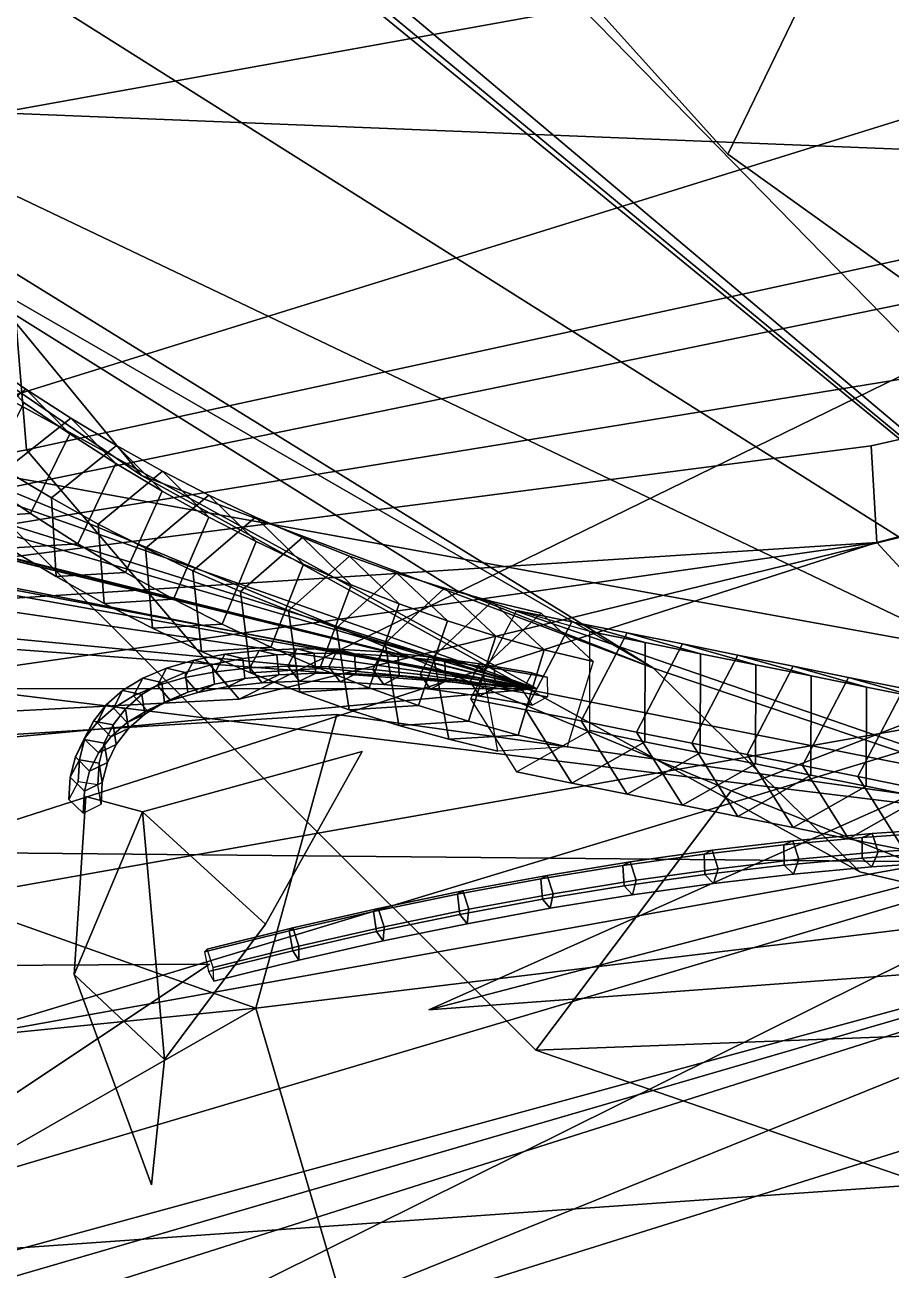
# Model space of a CAD drawing. Header units: metres. Extents: x -366 to 149, y -229 to 234.
# Drawn here: x -116.35 to -103.56, y -29.09 to -10.7 of the extents above; entities that cross this region are included whole.
import ezdxf

# ---------------------------------------------------------------- set-up
doc = ezdxf.new("R2010")
doc.units = ezdxf.units.M

msp = doc.modelspace()

# ---------------------------------------------------------------- linework, layer by layer
at = {"layer": 'coral-li_Intrnd', "color": 3}
for points in [[(-116.3372, -16.0797, 528.4693), (-116.9993, -15.6263, 529.2244), (-117.996, -16.3794, 528.8022), (-117.3225, -16.8404, 528.0341)], [(-115.6877, -16.7406, 529.4077), (-116.3613, -16.2796, 530.1758), (-116.9993, -15.6263, 529.2244), (-116.3372, -16.0797, 528.4693)], [(-115.669, -16.5083, 527.7052), (-116.3372, -16.0797, 528.4693), (-117.3225, -16.8404, 528.0341), (-116.6427, -17.2762, 527.2567)], [(-115.008, -17.1764, 528.6303), (-115.6877, -16.7406, 529.4077), (-116.3372, -16.0797, 528.4693), (-115.669, -16.5083, 527.7052)], [(-116.2656, -17.916, 529.561), (-116.9578, -17.4426, 530.3505), (-116.3613, -16.2796, 530.1758), (-115.6877, -16.7406, 529.4077)], [(-114.9951, -16.9119, 526.9325), (-115.669, -16.5083, 527.7052), (-116.6427, -17.2762, 527.2567), (-115.9572, -17.6865, 526.4706)], [(-114.3225, -17.5867, 527.8442), (-115.008, -17.1764, 528.6303), (-115.669, -16.5083, 527.7052), (-114.9951, -16.9119, 526.9325)], [(-115.5671, -18.3634, 528.7622), (-116.2656, -17.916, 529.561), (-115.6877, -16.7406, 529.4077), (-115.008, -17.1764, 528.6303)], [(-114.3159, -17.2903, 526.1517), (-114.9951, -16.9119, 526.9325), (-115.9572, -17.6865, 526.4706), (-115.2663, -18.07124, 525.6764)], [(-113.6316, -17.9714, 527.0499), (-114.3225, -17.5867, 527.8442), (-114.9951, -16.9119, 526.9325), (-114.3159, -17.2903, 526.1517)], [(-115.9572, -17.6865, 526.4706), (-116.6427, -17.2762, 527.2567), (-116.5927, -18.426, 527.9005), (-115.8882, -18.8473, 527.0927)], [(-114.8626, -18.7847, 527.9543), (-115.5671, -18.3634, 528.7622), (-115.008, -17.1764, 528.6303), (-114.3225, -17.5867, 527.8442)], [(-117.2912, -17.9786, 528.6993), (-117.9834, -17.5052, 529.4887), (-116.9578, -17.4426, 530.3505), (-116.2656, -17.916, 529.561)], [(-113.6319, -17.6432, 525.3633), (-114.3159, -17.2903, 526.1517), (-115.2663, -18.07124, 525.6764), (-114.5705, -18.4299, 524.8743)], [(-112.9358, -18.3302, 526.2479), (-113.6316, -17.9714, 527.0499), (-114.3159, -17.2903, 526.1517), (-113.6319, -17.6432, 525.3633)], [(-114.1527, -19.1796, 527.1381), (-114.8626, -18.7847, 527.9543), (-114.3225, -17.5867, 527.8442), (-113.6316, -17.9714, 527.0499)], [(-112.9434, -17.9704, 524.5676), (-113.6319, -17.6432, 525.3633), (-114.5705, -18.4299, 524.8743), (-113.8701, -18.7626, 524.0649)], [(-112.2354, -18.6628, 525.4385), (-112.9358, -18.3302, 526.2479), (-113.6319, -17.6432, 525.3633), (-112.9434, -17.9704, 524.5676)], [(-115.2663, -18.07124, 525.6764), (-115.9572, -17.6865, 526.4706), (-115.8882, -18.8473, 527.0927), (-115.1782, -19.2422, 526.2764)], [(-116.5927, -18.426, 527.9005), (-117.2912, -17.9786, 528.6993), (-116.2656, -17.916, 529.561), (-115.5671, -18.3634, 528.7622)], [(-113.4376, -19.5479, 526.3138), (-114.1527, -19.1796, 527.1381), (-113.6316, -17.9714, 527.0499), (-112.9358, -18.3302, 526.2479)], [(-112.2509, -18.2717, 523.7653), (-112.9434, -17.9704, 524.5676), (-113.8701, -18.7626, 524.0649), (-113.1657, -19.06888, 523.2487)], [(-111.5309, -18.9691, 524.6223), (-112.2354, -18.6628, 525.4385), (-112.9434, -17.9704, 524.5676), (-112.2509, -18.2717, 523.7653)], [(-114.5705, -18.4299, 524.8743), (-115.2663, -18.07124, 525.6764), (-115.1782, -19.2422, 526.2764), (-114.4632, -19.6105, 525.4521)], [(-115.8882, -18.8473, 527.0927), (-116.5927, -18.426, 527.9005), (-115.5671, -18.3634, 528.7622), (-114.8626, -18.7847, 527.9543)], [(-112.7179, -19.8893, 525.4821), (-113.4376, -19.5479, 526.3138), (-112.9358, -18.3302, 526.2479), (-112.2354, -18.6628, 525.4385)], [(-111.5548, -18.547, 522.9568), (-112.2509, -18.2717, 523.7653), (-113.1657, -19.06888, 523.2487), (-112.4575, -19.3486, 522.4263)], [(-110.8228, -19.2488, 523.7998), (-111.5309, -18.9691, 524.6223), (-112.2509, -18.2717, 523.7653), (-111.5548, -18.547, 522.9568)], [(-113.8701, -18.7626, 524.0649), (-114.5705, -18.4299, 524.8743), (-114.4632, -19.6105, 525.4521), (-113.7435, -19.9519, 524.6204)], [(-110.8554, -18.796, 522.1426), (-111.5548, -18.547, 522.9568), (-112.4575, -19.3486, 522.4263), (-111.7461, -19.6017, 521.598)], [(-110.1114, -19.5019, 522.9716), (-110.8228, -19.2488, 523.7998), (-111.5548, -18.547, 522.9568), (-110.8554, -18.796, 522.1426)], [(-111.994, -20.2036, 524.6434), (-112.7179, -19.8893, 525.4821), (-112.2354, -18.6628, 525.4385), (-111.5309, -18.9691, 524.6223)], [(-115.1782, -19.2422, 526.2764), (-115.8882, -18.8473, 527.0927), (-114.8626, -18.7847, 527.9543), (-114.1527, -19.1796, 527.1381)], [(-113.1657, -19.06888, 523.2487), (-113.8701, -18.7626, 524.0649), (-113.7435, -19.9519, 524.6204), (-113.0196, -20.2662, 523.7816)], [(-110.1533, -19.01869, 521.3231), (-110.8554, -18.796, 522.1426), (-111.7461, -19.6017, 521.598), (-111.0319, -19.8279, 520.7643)], [(-109.3971, -19.7281, 522.1379), (-110.1114, -19.5019, 522.9716), (-110.8554, -18.796, 522.1426), (-110.1533, -19.01869, 521.3231)], [(-112.4575, -19.3486, 522.4263), (-113.1657, -19.06888, 523.2487), (-113.0196, -20.2662, 523.7816), (-112.2919, -20.5533, 522.9364)], [(-111.2663, -20.4907, 523.7982), (-111.994, -20.2036, 524.6434), (-111.5309, -18.9691, 524.6223), (-110.8228, -19.2488, 523.7998)], [(-109.4488, -19.2148, 520.4989), (-110.1533, -19.01869, 521.3231), (-111.0319, -19.8279, 520.7643), (-110.3152, -20.02719, 519.926)], [(-108.6805, -19.9274, 521.2995), (-109.3971, -19.7281, 522.1379), (-110.1533, -19.01869, 521.3231), (-109.4488, -19.2148, 520.4989)], [(-114.4632, -19.6105, 525.4521), (-115.1782, -19.2422, 526.2764), (-114.1527, -19.1796, 527.1381), (-113.4376, -19.5479, 526.3138)], [(-110.5353, -20.7504, 522.947), (-111.2663, -20.4907, 523.7982), (-110.8228, -19.2488, 523.7998), (-110.1114, -19.5019, 522.9716)], [(-108.7246, -19.3881, 519.6497), (-109.4488, -19.2148, 520.4989), (-110.3152, -20.02719, 519.926), (-109.5911, -20.2005, 519.0767)], [(-107.9563, -20.1007, 520.4503), (-108.6805, -19.9274, 521.2995), (-109.4488, -19.2148, 520.4989), (-108.7246, -19.3881, 519.6497)], [(-111.7461, -19.6017, 521.598), (-112.4575, -19.3486, 522.4263), (-112.2919, -20.5533, 522.9364), (-111.5609, -20.813, 522.0853)], [(-108.2714, -19.5136, 518.4096), (-109.0884, -19.3493, 519.3701), (-109.7671, -20.6505, 519.0154), (-108.9501, -20.8148, 518.0549)], [(-107.1915, -19.8214, 519.3809), (-108.0085, -19.6571, 520.3414), (-109.0884, -19.3493, 519.3701), (-108.2714, -19.5136, 518.4096)], [(-113.7435, -19.9519, 524.6204), (-114.4632, -19.6105, 525.4521), (-113.4376, -19.5479, 526.3138), (-112.7179, -19.8893, 525.4821)], [(-111.0319, -19.8279, 520.7643), (-111.7461, -19.6017, 521.598), (-111.5609, -20.813, 522.0853), (-110.8269, -21.04508, 521.2286)], [(-109.8013, -20.9824, 522.0903), (-110.5353, -20.7504, 522.947), (-110.1114, -19.5019, 522.9716), (-109.3971, -19.7281, 522.1379)], [(-107.4543, -19.678, 517.4491), (-108.2714, -19.5136, 518.4096), (-108.9501, -20.8148, 518.0549), (-108.133, -20.9791, 517.0944)], [(-106.3744, -19.9858, 518.4204), (-107.1915, -19.8214, 519.3809), (-108.2714, -19.5136, 518.4096), (-107.4543, -19.678, 517.4491)], [(-107.1927, -21.285, 519.6303), (-108.0097, -21.1207, 520.5908), (-108.0085, -19.6571, 520.3414), (-107.1915, -19.8214, 519.3809)], [(-110.3152, -20.02719, 519.926), (-111.0319, -19.8279, 520.7643), (-110.8269, -21.04508, 521.2286), (-110.0905, -21.2494, 520.3671)], [(-109.065, -21.1868, 521.2288), (-109.8013, -20.9824, 522.0903), (-109.3971, -19.7281, 522.1379), (-108.6805, -19.9274, 521.2995)], [(-106.6373, -19.8423, 516.4886), (-107.4543, -19.678, 517.4491), (-108.133, -20.9791, 517.0944), (-107.316, -21.1435, 516.1339)], [(-105.5574, -20.1501, 517.4599), (-106.3744, -19.9858, 518.4204), (-107.4543, -19.678, 517.4491), (-106.6373, -19.8423, 516.4886)], [(-105.8202, -20.00669, 515.5281), (-106.6373, -19.8423, 516.4886), (-107.316, -21.1435, 516.1339), (-106.4989, -21.3078, 515.1733)], [(-106.3756, -21.4494, 518.6698), (-107.1927, -21.285, 519.6303), (-107.1915, -19.8214, 519.3809), (-106.3744, -19.9858, 518.4204)], [(-104.7403, -20.3144, 516.4994), (-105.5574, -20.1501, 517.4599), (-106.6373, -19.8423, 516.4886), (-105.8202, -20.00669, 515.5281)], [(-113.0196, -20.2662, 523.7816), (-113.7435, -19.9519, 524.6204), (-112.7179, -19.8893, 525.4821), (-111.994, -20.2036, 524.6434)], [(-109.5911, -20.2005, 519.0767), (-110.3152, -20.02719, 519.926), (-110.0905, -21.2494, 520.3671), (-109.3664, -21.4228, 519.5178)], [(-108.3408, -21.3602, 520.3795), (-109.065, -21.1868, 521.2288), (-108.6805, -19.9274, 521.2995), (-107.9563, -20.1007, 520.4503)], [(-105.0032, -20.171, 514.5676), (-105.8202, -20.00669, 515.5281), (-106.4989, -21.3078, 515.1733), (-105.6819, -21.4722, 514.2128)], [(-105.5586, -21.6137, 517.7093), (-106.3756, -21.4494, 518.6698), (-106.3744, -19.9858, 518.4204), (-105.5574, -20.1501, 517.4599)], [(-103.9233, -20.4788, 515.5389), (-104.7403, -20.3144, 516.4994), (-105.8202, -20.00669, 515.5281), (-105.0032, -20.171, 514.5676)], [(-112.2919, -20.5533, 522.9364), (-113.0196, -20.2662, 523.7816), (-111.994, -20.2036, 524.6434), (-111.2663, -20.4907, 523.7982)], [(-104.1861, -20.3353, 513.6071), (-105.0032, -20.171, 514.5676), (-105.6819, -21.4722, 514.2128), (-104.8648, -21.6365, 513.2523)], [(-104.7415, -21.7781, 516.7488), (-105.5586, -21.6137, 517.7093), (-105.5574, -20.1501, 517.4599), (-104.7403, -20.3144, 516.4994)], [(-103.1062, -20.6431, 514.5784), (-103.9233, -20.4788, 515.5389), (-105.0032, -20.171, 514.5676), (-104.1861, -20.3353, 513.6071)], [(-103.3691, -20.4997, 512.6465), (-104.1861, -20.3353, 513.6071), (-104.8648, -21.6365, 513.2523), (-104.0478, -21.8008, 512.2918)], [(-103.9245, -21.9424, 515.7883), (-104.7415, -21.7781, 516.7488), (-104.7403, -20.3144, 516.4994), (-103.9233, -20.4788, 515.5389)], [(-102.2892, -20.8075, 513.6179), (-103.1062, -20.6431, 514.5784), (-104.1861, -20.3353, 513.6071), (-103.3691, -20.4997, 512.6465)], [(-111.5609, -20.813, 522.0853), (-112.2919, -20.5533, 522.9364), (-111.2663, -20.4907, 523.7982), (-110.5353, -20.7504, 522.947)], [(-102.552, -20.664, 511.686), (-103.3691, -20.4997, 512.6465), (-104.0478, -21.8008, 512.2918), (-103.2307, -21.9652, 511.3313)], [(-103.1074, -22.1067, 514.8278), (-103.9245, -21.9424, 515.7883), (-103.9233, -20.4788, 515.5389), (-103.1062, -20.6431, 514.5784)], [(-110.8269, -21.04508, 521.2286), (-111.5609, -20.813, 522.0853), (-110.5353, -20.7504, 522.947), (-109.8013, -20.9824, 522.0903)], [(-108.9501, -20.8148, 518.0549), (-109.7671, -20.6505, 519.0154), (-109.0904, -21.7311, 519.776), (-108.2733, -21.8955, 518.8155)], [(-108.133, -20.9791, 517.0944), (-108.9501, -20.8148, 518.0549), (-108.2733, -21.8955, 518.8155), (-107.4563, -22.05984, 517.855)], [(-110.0905, -21.2494, 520.3671), (-110.8269, -21.04508, 521.2286), (-109.8013, -20.9824, 522.0903), (-109.065, -21.1868, 521.2288)], [(-108.2733, -21.8955, 518.8155), (-109.0904, -21.7311, 519.776), (-108.0097, -21.1207, 520.5908), (-107.1927, -21.285, 519.6303)], [(-107.316, -21.1435, 516.1339), (-108.133, -20.9791, 517.0944), (-107.4563, -22.05984, 517.855), (-106.6392, -22.2241, 516.8945)], [(-106.4989, -21.3078, 515.1733), (-107.316, -21.1435, 516.1339), (-106.6392, -22.2241, 516.8945), (-105.8222, -22.3885, 515.934)], [(-109.3664, -21.4228, 519.5178), (-110.0905, -21.2494, 520.3671), (-109.065, -21.1868, 521.2288), (-108.3408, -21.3602, 520.3795)], [(-107.4563, -22.05984, 517.855), (-108.2733, -21.8955, 518.8155), (-107.1927, -21.285, 519.6303), (-106.3756, -21.4494, 518.6698)], [(-105.6819, -21.4722, 514.2128), (-106.4989, -21.3078, 515.1733), (-105.8222, -22.3885, 515.934), (-105.0051, -22.5528, 514.9734)], [(-106.6392, -22.2241, 516.8945), (-107.4563, -22.05984, 517.855), (-106.3756, -21.4494, 518.6698), (-105.5586, -21.6137, 517.7093)], [(-104.8648, -21.6365, 513.2523), (-105.6819, -21.4722, 514.2128), (-105.0051, -22.5528, 514.9734), (-104.188, -22.7171, 514.0129)], [(-105.8222, -22.3885, 515.934), (-106.6392, -22.2241, 516.8945), (-105.5586, -21.6137, 517.7093), (-104.7415, -21.7781, 516.7488)], [(-104.0478, -21.8008, 512.2918), (-104.8648, -21.6365, 513.2523), (-104.188, -22.7171, 514.0129), (-103.371, -22.8815, 513.0524)], [(-105.0051, -22.5528, 514.9734), (-105.8222, -22.3885, 515.934), (-104.7415, -21.7781, 516.7488), (-103.9245, -21.9424, 515.7883)], [(-103.2307, -21.9652, 511.3313), (-104.0478, -21.8008, 512.2918), (-103.371, -22.8815, 513.0524), (-102.5539, -23.04587, 512.0919)], [(-104.188, -22.7171, 514.0129), (-105.0051, -22.5528, 514.9734), (-103.9245, -21.9424, 515.7883), (-103.1074, -22.1067, 514.8278)], [(-103.371, -22.8815, 513.0524), (-104.188, -22.7171, 514.0129), (-103.1074, -22.1067, 514.8278), (-102.2903, -22.2711, 513.8672)]]:
    msp.add_3dface(points, dxfattribs=at)
at = {"layer": 'coral-li_Leaf', "color": 3}
for points in [[(-112.7982, -23.9805, 544.3697), (-111.3693, -21.4282, 543.1264), (-114.6123, -22.3226, 542.3268)], [(-112.7982, -23.9805, 544.3697), (-114.6123, -22.3226, 542.3268), (-111.3693, -21.4282, 543.1264)], [(-115.6233, -24.7233, 541.3972), (-114.6123, -22.3226, 542.3268), (-115.4513, -22.09642, 538.4081)], [(-115.6233, -24.7233, 541.3972), (-115.4513, -22.09642, 538.4081), (-114.6123, -22.3226, 542.3268)], [(-115.6233, -24.7233, 541.3972), (-114.2885, -25.9795, 543.7202), (-114.6123, -22.3226, 542.3268)], [(-115.6233, -24.7233, 541.3972), (-114.6123, -22.3226, 542.3268), (-114.2885, -25.9795, 543.7202)], [(-114.6123, -22.3226, 542.3268), (-114.2885, -25.9795, 543.7202), (-112.7982, -23.9805, 544.3697)], [(-114.6123, -22.3226, 542.3268), (-112.7982, -23.9805, 544.3697), (-114.2885, -25.9795, 543.7202)], [(-117.7281, -24.594, 513.9986), (-116.8418, -26.7092, 515.6962), (-113.6243, -24.571, 514.2054)], [(-117.7281, -24.594, 513.9986), (-113.6243, -24.571, 514.2054), (-116.8418, -26.7092, 515.6962)], [(-114.4805, -27.8279, 540.4735), (-114.2885, -25.9795, 543.7202), (-115.6233, -24.7233, 541.3972)], [(-114.4805, -27.8279, 540.4735), (-115.6233, -24.7233, 541.3972), (-114.2885, -25.9795, 543.7202)]]:
    msp.add_3dface(points, dxfattribs=at)
at = {"layer": 'coral-li_Mrstm', "color": 3}
for points in [[(-95.7232, -23.1286, 504.4476), (-120.7194, -2.07704, 529.3694), (-123.9049, -5.3626, 529.871)], [(-95.7232, -23.1286, 504.4476), (-123.9049, -5.3626, 529.871), (-120.7194, -2.07704, 529.3694)], [(-104.0044, -8.5541, 518.2974), (-114.6502, -2.9703, 537.0141), (-105.9716, -12.6088, 518.2622)], [(-104.0044, -8.5541, 518.2974), (-105.9716, -12.6088, 518.2622), (-114.6502, -2.9703, 537.0141)], [(-117.7104, -13.6205, 540.1337), (-132.8307, -4.8873, 567.6346), (-114.6253, -17.3559, 541.7852)], [(-117.7104, -13.6205, 540.1337), (-114.6253, -17.3559, 541.7852), (-132.8307, -4.8873, 567.6346)], [(-84.8816, -27.7191, 486.3097), (-102.5004, -5.05072, 515.717), (-104.0044, -8.5541, 518.2974)], [(-84.8816, -27.7191, 486.3097), (-104.0044, -8.5541, 518.2974), (-102.5004, -5.05072, 515.717)], [(-123.9049, -5.3626, 529.871), (-126.3318, -8.5266, 527.7709), (-95.7232, -23.1286, 504.4476)], [(-123.9049, -5.3626, 529.871), (-95.7232, -23.1286, 504.4476), (-126.3318, -8.5266, 527.7709)], [(-112.4063, -9.342, 540.3334), (-114.9868, -7.3514, 537.2206), (-95.7232, -23.1286, 504.4476)], [(-112.4063, -9.342, 540.3334), (-95.7232, -23.1286, 504.4476), (-114.9868, -7.3514, 537.2206)], [(-134.7119, -11.3691, 551.4573), (-132.5155, -7.4836, 550.8327), (-108.7961, -20.4991, 519.8155)], [(-134.7119, -11.3691, 551.4573), (-108.7961, -20.4991, 519.8155), (-132.5155, -7.4836, 550.8327)], [(-63.8752, -7.8782, 257.6986), (-103.852, -16.9141, 260.7452), (-103.7693, -18.3459, 265.1198)], [(-63.8752, -7.8782, 257.6986), (-103.7693, -18.3459, 265.1198), (-103.852, -16.9141, 260.7452)], [(-103.7693, -18.3459, 265.1198), (-101.529, -20.7734, 268.1858), (-63.8752, -7.8782, 257.6986)], [(-103.7693, -18.3459, 265.1198), (-63.8752, -7.8782, 257.6986), (-101.529, -20.7734, 268.1858)], [(-97.081, -12.7917, 282.7869), (-116.7398, -11.9996, 293.1663), (-97.5309, -8.5329, 281.3827)], [(-97.081, -12.7917, 282.7869), (-97.5309, -8.5329, 281.3827), (-116.7398, -11.9996, 293.1663)], [(-104.0044, -8.5541, 518.2974), (-105.9716, -12.6088, 518.2622), (-84.8816, -27.7191, 486.3097)], [(-104.0044, -8.5541, 518.2974), (-84.8816, -27.7191, 486.3097), (-105.9716, -12.6088, 518.2622)], [(-95.7232, -23.1286, 504.4476), (-108.1068, -10.4675, 541.5342), (-112.4063, -9.342, 540.3334)], [(-95.7232, -23.1286, 504.4476), (-112.4063, -9.342, 540.3334), (-108.1068, -10.4675, 541.5342)], [(-97.6284, -13.636, 254.7305), (-129.3575, -20.1624, 258.1743), (-97.668, -10.3088, 250.8413)], [(-97.6284, -13.636, 254.7305), (-97.668, -10.3088, 250.8413), (-129.3575, -20.1624, 258.1743)], [(-137.9921, -13.2161, 548.9829), (-139.5575, -10.9256, 545.4312), (-108.7961, -20.4991, 519.8155)], [(-137.9921, -13.2161, 548.9829), (-108.7961, -20.4991, 519.8155), (-139.5575, -10.9256, 545.4312)], [(-108.7961, -20.4991, 519.8155), (-134.3122, -15.9485, 551.7105), (-134.7119, -11.3691, 551.4573)], [(-108.7961, -20.4991, 519.8155), (-134.7119, -11.3691, 551.4573), (-134.3122, -15.9485, 551.7105)], [(-116.328, -16.9745, 294.2975), (-143.8193, -22.2674, 310.953), (-116.7398, -11.9996, 293.1663)], [(-116.328, -16.9745, 294.2975), (-116.7398, -11.9996, 293.1663), (-143.8193, -22.2674, 310.953)], [(-97.081, -12.7917, 282.7869), (-116.328, -16.9745, 294.2975), (-116.7398, -11.9996, 293.1663)], [(-97.081, -12.7917, 282.7869), (-116.7398, -11.9996, 293.1663), (-116.328, -16.9745, 294.2975)], [(-109.9782, -19.05276, 517.6805), (-120.9743, -12.1874, 536.4604), (-107.0671, -20.1987, 521.0578)], [(-109.9782, -19.05276, 517.6805), (-107.0671, -20.1987, 521.0578), (-120.9743, -12.1874, 536.4604)], [(-120.9743, -12.1874, 536.4604), (-117.7104, -13.6205, 540.1337), (-107.0671, -20.1987, 521.0578)], [(-120.9743, -12.1874, 536.4604), (-107.0671, -20.1987, 521.0578), (-117.7104, -13.6205, 540.1337)], [(-113.1855, -20.6547, 295.9644), (-116.328, -16.9745, 294.2975), (-97.081, -12.7917, 282.7869)], [(-113.1855, -20.6547, 295.9644), (-97.081, -12.7917, 282.7869), (-116.328, -16.9745, 294.2975)], [(-94.1359, -15.9911, 284.2983), (-113.1855, -20.6547, 295.9644), (-97.081, -12.7917, 282.7869)], [(-94.1359, -15.9911, 284.2983), (-97.081, -12.7917, 282.7869), (-113.1855, -20.6547, 295.9644)], [(-108.7961, -20.4991, 519.8155), (-134.2616, -14.2697, 551.4663), (-137.9921, -13.2161, 548.9829)], [(-108.7961, -20.4991, 519.8155), (-137.9921, -13.2161, 548.9829), (-134.2616, -14.2697, 551.4663)], [(-95.6799, -14.6732, 259.3485), (-129.3575, -20.1624, 258.1743), (-97.6284, -13.636, 254.7305)], [(-95.6799, -14.6732, 259.3485), (-97.6284, -13.636, 254.7305), (-129.3575, -20.1624, 258.1743)], [(-107.0671, -20.1987, 521.0578), (-117.7104, -13.6205, 540.1337), (-114.6253, -17.3559, 541.7852)], [(-107.0671, -20.1987, 521.0578), (-114.6253, -17.3559, 541.7852), (-117.7104, -13.6205, 540.1337)], [(-108.7961, -20.4991, 519.8155), (-135.5059, -13.8692, 550.3394), (-137.9572, -17.7263, 549.7844)], [(-108.7961, -20.4991, 519.8155), (-137.9572, -17.7263, 549.7844), (-135.5059, -13.8692, 550.3394)], [(-108.7961, -20.4991, 519.8155), (-135.562, -16.5878, 550.7568), (-132.662, -14.6519, 553.7628)], [(-108.7961, -20.4991, 519.8155), (-132.662, -14.6519, 553.7628), (-135.562, -16.5878, 550.7568)], [(-132.662, -14.6519, 553.7628), (-128.5008, -14.7497, 555.491), (-108.7961, -20.4991, 519.8155)], [(-132.662, -14.6519, 553.7628), (-108.7961, -20.4991, 519.8155), (-128.5008, -14.7497, 555.491)], [(-87.4243, -15.00227, 279.0323), (-110.3848, -25.2443, 302.1322), (-85.6226, -18.7819, 281.9762)], [(-87.4243, -15.00227, 279.0323), (-85.6226, -18.7819, 281.9762), (-110.3848, -25.2443, 302.1322)], [(-108.7961, -20.4991, 519.8155), (-136.2955, -15.3101, 549.9142), (-134.6562, -18.5583, 552.7348)], [(-108.7961, -20.4991, 519.8155), (-134.6562, -18.5583, 552.7348), (-136.2955, -15.3101, 549.9142)], [(-95.7232, -23.1286, 504.4476), (-132.1859, -15.912, 521.9824), (-131.6497, -18.7438, 525.5723)], [(-95.7232, -23.1286, 504.4476), (-131.6497, -18.7438, 525.5723), (-132.1859, -15.912, 521.9824)], [(-103.852, -16.9141, 260.7452), (-125.9625, -19.7778, 265.6089), (-103.7693, -18.3459, 265.1198)], [(-103.852, -16.9141, 260.7452), (-103.7693, -18.3459, 265.1198), (-125.9625, -19.7778, 265.6089)], [(-113.1855, -20.6547, 295.9644), (-143.8193, -22.2674, 310.953), (-116.328, -16.9745, 294.2975)], [(-113.1855, -20.6547, 295.9644), (-116.328, -16.9745, 294.2975), (-143.8193, -22.2674, 310.953)], [(-108.8043, -25.8402, 545.3282), (-117.4428, -17.2172, 577.2141), (-105.922, -22.01, 547.1227)], [(-108.8043, -25.8402, 545.3282), (-105.922, -22.01, 547.1227), (-117.4428, -17.2172, 577.2141)], [(-105.922, -22.01, 547.1227), (-117.4428, -17.2172, 577.2141), (-101.1626, -20.1705, 547.527)], [(-105.922, -22.01, 547.1227), (-101.1626, -20.1705, 547.527), (-117.4428, -17.2172, 577.2141)], [(-107.0671, -20.1987, 521.0578), (-114.6253, -17.3559, 541.7852), (-104.0217, -23.207, 522.4673)], [(-107.0671, -20.1987, 521.0578), (-104.0217, -23.207, 522.4673), (-114.6253, -17.3559, 541.7852)], [(-137.9572, -17.7263, 549.7844), (-139.8766, -20.5032, 546.7984), (-108.7961, -20.4991, 519.8155)], [(-137.9572, -17.7263, 549.7844), (-108.7961, -20.4991, 519.8155), (-139.8766, -20.5032, 546.7984)], [(-125.9625, -19.7778, 265.6089), (-125.7332, -21.4797, 270.4307), (-103.7693, -18.3459, 265.1198)], [(-125.9625, -19.7778, 265.6089), (-103.7693, -18.3459, 265.1198), (-125.7332, -21.4797, 270.4307)], [(-103.7693, -18.3459, 265.1198), (-125.7332, -21.4797, 270.4307), (-123.3229, -24.6377, 273.6581)], [(-103.7693, -18.3459, 265.1198), (-123.3229, -24.6377, 273.6581), (-125.7332, -21.4797, 270.4307)], [(-103.7693, -18.3459, 265.1198), (-123.3229, -24.6377, 273.6581), (-101.529, -20.7734, 268.1858)], [(-103.7693, -18.3459, 265.1198), (-101.529, -20.7734, 268.1858), (-123.3229, -24.6377, 273.6581)], [(-134.6562, -18.5583, 552.7348), (-133.0242, -22.7501, 553.012), (-108.7961, -20.4991, 519.8155)], [(-134.6562, -18.5583, 552.7348), (-108.7961, -20.4991, 519.8155), (-133.0242, -22.7501, 553.012)], [(-131.6497, -18.7438, 525.5723), (-130.2073, -22.7967, 526.9157), (-95.7232, -23.1286, 504.4476)], [(-131.6497, -18.7438, 525.5723), (-95.7232, -23.1286, 504.4476), (-130.2073, -22.7967, 526.9157)], [(-85.6226, -18.7819, 281.9762), (-110.3848, -25.2443, 302.1322), (-83.06438, -23.215, 282.0183)], [(-85.6226, -18.7819, 281.9762), (-83.06438, -23.215, 282.0183), (-110.3848, -25.2443, 302.1322)], [(-84.8816, -27.7191, 486.3097), (-109.9782, -19.05276, 517.6805), (-107.0671, -20.1987, 521.0578)], [(-84.8816, -27.7191, 486.3097), (-107.0671, -20.1987, 521.0578), (-109.9782, -19.05276, 517.6805)], [(-98.9349, -22.3483, 275.5205), (-117.4861, -25.6937, 287.3311), (-97.2977, -19.5792, 278.6771)], [(-98.9349, -22.3483, 275.5205), (-97.2977, -19.5792, 278.6771), (-117.4861, -25.6937, 287.3311)], [(-107.0671, -20.1987, 521.0578), (-104.0217, -23.207, 522.4673), (-84.8816, -27.7191, 486.3097)], [(-107.0671, -20.1987, 521.0578), (-84.8816, -27.7191, 486.3097), (-104.0217, -23.207, 522.4673)], [(-97.3925, -25.407, 526.2386), (-105.922, -22.01, 547.1227), (-101.1626, -20.1705, 547.527)], [(-97.3925, -25.407, 526.2386), (-101.1626, -20.1705, 547.527), (-105.922, -22.01, 547.1227)], [(-112.9372, -25.2198, 542.5985), (-123.1531, -21.589, 562.0222), (-111.7449, -20.8843, 542.2939)], [(-112.9372, -25.2198, 542.5985), (-111.7449, -20.8843, 542.2939), (-123.1531, -21.589, 562.0222)], [(-112.9372, -25.2198, 542.5985), (-111.7449, -20.8843, 542.2939), (-95.7232, -23.1286, 504.4476)], [(-112.9372, -25.2198, 542.5985), (-95.7232, -23.1286, 504.4476), (-111.7449, -20.8843, 542.2939)], [(-112.9372, -25.2198, 542.5985), (-124.8449, -26.4197, 562.0203), (-123.1531, -21.589, 562.0222)], [(-112.9372, -25.2198, 542.5985), (-123.1531, -21.589, 562.0222), (-124.8449, -26.4197, 562.0203)], [(-108.8043, -25.8402, 545.3282), (-105.922, -22.01, 547.1227), (-97.3925, -25.407, 526.2386)], [(-108.8043, -25.8402, 545.3282), (-97.3925, -25.407, 526.2386), (-105.922, -22.01, 547.1227)], [(-118.4546, -32.04258, 279.9738), (-119.4321, -28.4368, 283.4727), (-98.9349, -22.3483, 275.5205)], [(-118.4546, -32.04258, 279.9738), (-98.9349, -22.3483, 275.5205), (-119.4321, -28.4368, 283.4727)], [(-98.9349, -22.3483, 275.5205), (-119.4321, -28.4368, 283.4727), (-117.4861, -25.6937, 287.3311)], [(-98.9349, -22.3483, 275.5205), (-117.4861, -25.6937, 287.3311), (-119.4321, -28.4368, 283.4727)], [(-97.9036, -25.6013, 272.4305), (-118.4546, -32.04258, 279.9738), (-98.9349, -22.3483, 275.5205)], [(-97.9036, -25.6013, 272.4305), (-98.9349, -22.3483, 275.5205), (-118.4546, -32.04258, 279.9738)], [(-90.7931, -22.5023, 268.744), (-118.7773, -39.894, 277.6938), (-91.2236, -26.898, 266.1574)], [(-90.7931, -22.5023, 268.744), (-91.2236, -26.898, 266.1574), (-118.7773, -39.894, 277.6938)], [(-95.7232, -23.1286, 504.4476), (-126.767, -32.9821, 529.5128), (-125.0098, -31.1182, 533.338)], [(-95.7232, -23.1286, 504.4476), (-125.0098, -31.1182, 533.338), (-126.767, -32.9821, 529.5128)], [(-125.0098, -31.1182, 533.338), (-121.2936, -30.5741, 535.829), (-95.7232, -23.1286, 504.4476)], [(-125.0098, -31.1182, 533.338), (-95.7232, -23.1286, 504.4476), (-121.2936, -30.5741, 535.829)], [(-95.7232, -23.1286, 504.4476), (-111.6607, -29.5664, 541.7789), (-112.9372, -25.2198, 542.5985)], [(-95.7232, -23.1286, 504.4476), (-112.9372, -25.2198, 542.5985), (-111.6607, -29.5664, 541.7789)], [(-123.5928, -31.3062, 561.1523), (-124.8449, -26.4197, 562.0203), (-112.9372, -25.2198, 542.5985)], [(-123.5928, -31.3062, 561.1523), (-112.9372, -25.2198, 542.5985), (-124.8449, -26.4197, 562.0203)], [(-111.6607, -29.5664, 541.7789), (-123.5928, -31.3062, 561.1523), (-112.9372, -25.2198, 542.5985)], [(-111.6607, -29.5664, 541.7789), (-112.9372, -25.2198, 542.5985), (-123.5928, -31.3062, 561.1523)], [(-99.8503, -28.9222, 524.5662), (-108.8043, -25.8402, 545.3282), (-97.3925, -25.407, 526.2386)], [(-99.8503, -28.9222, 524.5662), (-97.3925, -25.407, 526.2386), (-108.8043, -25.8402, 545.3282)], [(-91.2236, -26.898, 266.1574), (-118.7773, -39.894, 277.6938), (-90.8768, -29.113, 261.5561)], [(-91.2236, -26.898, 266.1574), (-90.8768, -29.113, 261.5561), (-118.7773, -39.894, 277.6938)], [(-102.129, -32.0788, 415.1698), (-123.4346, -29.2529, 420.9068), (-101.2744, -27.6951, 415.7739)], [(-102.129, -32.0788, 415.1698), (-101.2744, -27.6951, 415.7739), (-123.4346, -29.2529, 420.9068)]]:
    msp.add_3dface(points, dxfattribs=at)
at = {"layer": 'coral-li_Petiole', "color": 3}
for points in [[(-113.3971, -19.9918, 527.3987), (-113.8533, -20.07914, 528.592), (-113.9888, -20.3387, 528.5212), (-113.5326, -20.2514, 527.3279)], [(-113.1308, -20.05741, 527.5105), (-113.5818, -20.1439, 528.691), (-113.8533, -20.07914, 528.592), (-113.3971, -19.9918, 527.3987)], [(-112.89, -19.9361, 526.2242), (-113.3971, -19.9918, 527.3987), (-113.5326, -20.2514, 527.3279), (-113.0254, -20.1957, 526.1534)], [(-112.6294, -20.00219, 526.3486), (-113.1308, -20.05741, 527.5105), (-113.3971, -19.9918, 527.3987), (-112.89, -19.9361, 526.2242)], [(-112.6019, -20.297, 526.3558), (-113.0997, -20.352, 527.5099), (-113.1308, -20.05741, 527.5105), (-112.6294, -20.00219, 526.3486)], [(-112.3332, -19.9123, 525.0714), (-112.89, -19.9361, 526.2242), (-113.0254, -20.1957, 526.1534), (-112.4686, -20.1719, 525.0005)], [(-112.0788, -19.9784, 525.2081), (-112.6294, -20.00219, 526.3486), (-112.89, -19.9361, 526.2242), (-112.3332, -19.9123, 525.0714)], [(-112.0552, -20.2733, 525.2228), (-112.6019, -20.297, 526.3558), (-112.6294, -20.00219, 526.3486), (-112.0788, -19.9784, 525.2081)], [(-111.728, -19.9203, 523.9429), (-112.3332, -19.9123, 525.0714), (-112.4686, -20.1719, 525.0005), (-111.8634, -20.1799, 523.8721)], [(-111.4804, -19.9862, 524.0918), (-112.0788, -19.9784, 525.2081), (-112.3332, -19.9123, 525.0714), (-111.728, -19.9203, 523.9429)], [(-111.461, -20.281, 524.114), (-112.0552, -20.2733, 525.2228), (-112.0788, -19.9784, 525.2081), (-111.4804, -19.9862, 524.0918)], [(-111.0759, -19.9602, 522.8416), (-111.728, -19.9203, 523.9429), (-111.8634, -20.1799, 523.8721), (-111.2113, -20.2198, 522.7708)], [(-110.8357, -20.02551, 523.0023), (-111.4804, -19.9862, 524.0918), (-111.728, -19.9203, 523.9429), (-111.0759, -19.9602, 522.8416)], [(-110.8207, -20.3199, 523.0316), (-111.461, -20.281, 524.114), (-111.4804, -19.9862, 524.0918), (-110.8357, -20.02551, 523.0023)], [(-110.3785, -20.0319, 521.7701), (-111.0759, -19.9602, 522.8416), (-111.2113, -20.2198, 522.7708), (-110.5139, -20.2915, 521.6993)], [(-110.146, -20.09623, 521.9421), (-110.8357, -20.02551, 523.0023), (-111.0759, -19.9602, 522.8416), (-110.3785, -20.0319, 521.7701)], [(-110.1359, -20.39, 521.9786), (-110.8207, -20.3199, 523.0316), (-110.8357, -20.02551, 523.0023), (-110.146, -20.09623, 521.9421)], [(-109.6374, -20.1351, 520.731), (-110.3785, -20.0319, 521.7701), (-110.5139, -20.2915, 521.6993), (-109.7728, -20.3947, 520.6602)], [(-109.4132, -20.1981, 520.9141), (-110.146, -20.09623, 521.9421), (-110.3785, -20.0319, 521.7701), (-109.6374, -20.1351, 520.731)], [(-114.2576, -20.1979, 529.8012), (-114.6088, -20.3479, 531.0234), (-114.7442, -20.6076, 530.9526), (-114.393, -20.4575, 529.7304)], [(-113.9813, -20.2616, 529.8872), (-114.3284, -20.4102, 531.0963), (-114.6088, -20.3479, 531.0234), (-114.2576, -20.1979, 529.8012)], [(-113.8533, -20.07914, 528.592), (-114.2576, -20.1979, 529.8012), (-114.393, -20.4575, 529.7304), (-113.9888, -20.3387, 528.5212)], [(-113.5818, -20.1439, 528.691), (-113.9813, -20.2616, 529.8872), (-114.2576, -20.1979, 529.8012), (-113.8533, -20.07914, 528.592)], [(-113.5475, -20.4381, 528.6825), (-113.9442, -20.5551, 529.8707), (-113.9813, -20.2616, 529.8872), (-113.5818, -20.1439, 528.691)], [(-113.0997, -20.352, 527.5099), (-113.5475, -20.4381, 528.6825), (-113.5818, -20.1439, 528.691), (-113.1308, -20.05741, 527.5105)], [(-113.0254, -20.1957, 526.1534), (-113.5326, -20.2514, 527.3279), (-113.3466, -20.4712, 527.3977), (-112.8452, -20.416, 526.2358)], [(-112.4686, -20.1719, 525.0005), (-113.0254, -20.1957, 526.1534), (-112.8452, -20.416, 526.2358), (-112.2947, -20.3922, 525.0953)], [(-111.8634, -20.1799, 523.8721), (-112.4686, -20.1719, 525.0005), (-112.2947, -20.3922, 525.0953), (-111.6963, -20.4, 523.9789)], [(-111.2113, -20.2198, 522.7708), (-111.8634, -20.1799, 523.8721), (-111.6963, -20.4, 523.9789), (-111.0515, -20.4393, 522.8894)], [(-110.5139, -20.2915, 521.6993), (-111.2113, -20.2198, 522.7708), (-111.0515, -20.4393, 522.8894), (-110.3619, -20.51, 521.8293)], [(-109.4081, -20.4912, 520.9573), (-110.1359, -20.39, 521.9786), (-110.146, -20.09623, 521.9421), (-109.4132, -20.1981, 520.9141)], [(-108.8607, -20.2685, 519.7343), (-109.6374, -20.1351, 520.731), (-109.7728, -20.3947, 520.6602), (-108.9961, -20.5282, 519.6635)], [(-108.6365, -20.3316, 519.9174), (-109.4132, -20.1981, 520.9141), (-109.6374, -20.1351, 520.731), (-108.8607, -20.2685, 519.7343)], [(-108.6314, -20.6246, 519.9606), (-109.4081, -20.4912, 520.9573), (-109.4132, -20.1981, 520.9141), (-108.6365, -20.3316, 519.9174)], [(-114.6088, -20.3479, 531.0234), (-114.9061, -20.5288, 532.2558), (-115.0416, -20.7884, 532.185), (-114.7442, -20.6076, 530.9526)], [(-114.3284, -20.4102, 531.0963), (-114.6223, -20.5892, 532.3154), (-114.9061, -20.5288, 532.2558), (-114.6088, -20.3479, 531.0234)], [(-113.9888, -20.3387, 528.5212), (-114.393, -20.4575, 529.7304), (-114.1972, -20.6755, 529.7744), (-113.7976, -20.5578, 528.5782)], [(-113.9442, -20.5551, 529.8707), (-114.2888, -20.7028, 531.0717), (-114.3284, -20.4102, 531.0963), (-113.9813, -20.2616, 529.8872)], [(-113.5326, -20.2514, 527.3279), (-113.9888, -20.3387, 528.5212), (-113.7976, -20.5578, 528.5782), (-113.3466, -20.4712, 527.3977)], [(-113.3466, -20.4712, 527.3977), (-113.7976, -20.5578, 528.5782), (-113.5475, -20.4381, 528.6825), (-113.0997, -20.352, 527.5099)], [(-112.8452, -20.416, 526.2358), (-113.3466, -20.4712, 527.3977), (-113.0997, -20.352, 527.5099), (-112.6019, -20.297, 526.3558)], [(-112.2947, -20.3922, 525.0953), (-112.8452, -20.416, 526.2358), (-112.6019, -20.297, 526.3558), (-112.0552, -20.2733, 525.2228)], [(-111.6963, -20.4, 523.9789), (-112.2947, -20.3922, 525.0953), (-112.0552, -20.2733, 525.2228), (-111.461, -20.281, 524.114)], [(-111.0515, -20.4393, 522.8894), (-111.6963, -20.4, 523.9789), (-111.461, -20.281, 524.114), (-110.8207, -20.3199, 523.0316)], [(-110.3619, -20.51, 521.8293), (-111.0515, -20.4393, 522.8894), (-110.8207, -20.3199, 523.0316), (-110.1359, -20.39, 521.9786)], [(-109.7728, -20.3947, 520.6602), (-110.5139, -20.2915, 521.6993), (-110.3619, -20.51, 521.8293), (-109.6291, -20.612, 520.8013)], [(-109.6291, -20.612, 520.8013), (-110.3619, -20.51, 521.8293), (-110.1359, -20.39, 521.9786), (-109.4081, -20.4912, 520.9573)], [(-108.9961, -20.5282, 519.6635), (-109.7728, -20.3947, 520.6602), (-109.6291, -20.612, 520.8013), (-108.8524, -20.7454, 519.8046)], [(-114.9061, -20.5288, 532.2558), (-115.149, -20.74, 533.4952), (-115.2844, -20.9996, 533.4244), (-115.0416, -20.7884, 532.185)], [(-114.6223, -20.5892, 532.3154), (-114.8622, -20.7983, 533.5414), (-115.149, -20.74, 533.4952), (-114.9061, -20.5288, 532.2558)], [(-114.5805, -20.8807, 532.2826), (-114.8186, -21.08854, 533.5004), (-114.8622, -20.7983, 533.5414), (-114.6223, -20.5892, 532.3154)], [(-114.393, -20.4575, 529.7304), (-114.7442, -20.6076, 530.9526), (-114.5443, -20.824, 530.9835), (-114.1972, -20.6755, 529.7744)], [(-114.2888, -20.7028, 531.0717), (-114.5805, -20.8807, 532.2826), (-114.6223, -20.5892, 532.3154), (-114.3284, -20.4102, 531.0963)], [(-114.1972, -20.6755, 529.7744), (-114.5443, -20.824, 530.9835), (-114.2888, -20.7028, 531.0717), (-113.9442, -20.5551, 529.8707)], [(-113.7976, -20.5578, 528.5782), (-114.1972, -20.6755, 529.7744), (-113.9442, -20.5551, 529.8707), (-113.5475, -20.4381, 528.6825)], [(-108.8524, -20.7454, 519.8046), (-109.6291, -20.612, 520.8013), (-109.4081, -20.4912, 520.9573), (-108.6314, -20.6246, 519.9606)], [(-115.149, -20.74, 533.4952), (-115.3366, -20.9811, 534.7388), (-115.4721, -21.2407, 534.668), (-115.2844, -20.9996, 533.4244)], [(-114.8622, -20.7983, 533.5414), (-115.0476, -21.03703, 534.7715), (-115.3366, -20.9811, 534.7388), (-115.149, -20.74, 533.4952)], [(-114.7442, -20.6076, 530.9526), (-115.0416, -20.7884, 532.185), (-114.8382, -21.00312, 532.2025), (-114.5443, -20.824, 530.9835)], [(-114.5443, -20.824, 530.9835), (-114.8382, -21.00312, 532.2025), (-114.5805, -20.8807, 532.2826), (-114.2888, -20.7028, 531.0717)], [(-115.0416, -20.7884, 532.185), (-115.2844, -20.9996, 533.4244), (-115.0781, -21.2122, 533.4286), (-114.8382, -21.00312, 532.2025)], [(-114.8382, -21.00312, 532.2025), (-115.0781, -21.2122, 533.4286), (-114.8186, -21.08854, 533.5004), (-114.5805, -20.8807, 532.2826)], [(-114.8186, -21.08854, 533.5004), (-115.0026, -21.3256, 534.7223), (-115.0476, -21.03703, 534.7715), (-114.8622, -20.7983, 533.5414)], [(-115.3366, -20.9811, 534.7388), (-115.4687, -21.2515, 535.9835), (-115.6042, -21.5111, 535.9127), (-115.4721, -21.2407, 534.668)], [(-115.2844, -20.9996, 533.4244), (-115.4721, -21.2407, 534.668), (-115.2634, -21.4508, 534.6587), (-115.0781, -21.2122, 533.4286)], [(-115.0476, -21.03703, 534.7715), (-115.1779, -21.3046, 536.0027), (-115.4687, -21.2515, 535.9835), (-115.3366, -20.9811, 534.7388)], [(-115.0781, -21.2122, 533.4286), (-115.2634, -21.4508, 534.6587), (-115.0026, -21.3256, 534.7223), (-114.8186, -21.08854, 533.5004)], [(-115.0026, -21.3256, 534.7223), (-115.1319, -21.5916, 535.9452), (-115.1779, -21.3046, 536.0027), (-115.0476, -21.03703, 534.7715)], [(-115.4687, -21.2515, 535.9835), (-115.5449, -21.5506, 537.2262), (-115.6803, -21.8102, 537.1555), (-115.6042, -21.5111, 535.9127)], [(-115.4721, -21.2407, 534.668), (-115.6042, -21.5111, 535.9127), (-115.3938, -21.7185, 535.8899), (-115.2634, -21.4508, 534.6587)], [(-115.1779, -21.3046, 536.0027), (-115.253, -21.6006, 537.232), (-115.5449, -21.5506, 537.2262), (-115.4687, -21.2515, 535.9835)], [(-115.2634, -21.4508, 534.6587), (-115.3938, -21.7185, 535.8899), (-115.1319, -21.5916, 535.9452), (-115.0026, -21.3256, 534.7223)], [(-115.1319, -21.5916, 535.9452), (-115.2062, -21.8857, 537.1663), (-115.253, -21.6006, 537.232), (-115.1779, -21.3046, 536.0027)], [(-115.6042, -21.5111, 535.9127), (-115.6803, -21.8102, 537.1555), (-115.4688, -22.01451, 537.1192), (-115.3938, -21.7185, 535.8899)], [(-115.5449, -21.5506, 537.2262), (-115.565, -21.8776, 538.4641), (-115.7004, -22.1372, 538.3933), (-115.6803, -21.8102, 537.1555)], [(-115.253, -21.6006, 537.232), (-115.2725, -21.9242, 538.4564), (-115.565, -21.8776, 538.4641), (-115.5449, -21.5506, 537.2262)], [(-115.3938, -21.7185, 535.8899), (-115.4688, -22.01451, 537.1192), (-115.2062, -21.8857, 537.1663), (-115.1319, -21.5916, 535.9452)], [(-115.2062, -21.8857, 537.1663), (-115.2255, -22.2072, 538.3824), (-115.2725, -21.9242, 538.4564), (-115.253, -21.6006, 537.232)], [(-115.6803, -21.8102, 537.1555), (-115.7004, -22.1372, 538.3933), (-115.4884, -22.3381, 538.3436), (-115.4688, -22.01451, 537.1192)], [(-115.4688, -22.01451, 537.1192), (-115.4884, -22.3381, 538.3436), (-115.2255, -22.2072, 538.3824), (-115.2062, -21.8857, 537.1663)], [(-102.6942, -22.5638, 510.3712), (-103.8381, -22.6413, 511.0274), (-103.9843, -22.7003, 510.7655), (-102.8526, -22.6234, 510.1167)], [(-102.606, -22.8358, 510.4928), (-103.7499, -22.9134, 511.149), (-103.8381, -22.6413, 511.0274), (-102.6942, -22.5638, 510.3712)], [(-105.0073, -22.7499, 511.6326), (-106.199, -22.8892, 512.1852), (-106.3199, -22.9458, 511.9103), (-105.1409, -22.8079, 511.3639)], [(-104.9191, -23.02204, 511.7542), (-106.1108, -23.1613, 512.3068), (-106.199, -22.8892, 512.1852), (-105.0073, -22.7499, 511.6326)], [(-103.8381, -22.6413, 511.0274), (-105.0073, -22.7499, 511.6326), (-105.1409, -22.8079, 511.3639), (-103.9843, -22.7003, 510.7655)], [(-103.9843, -22.7003, 510.7655), (-105.1409, -22.8079, 511.3639), (-105.1367, -23.11, 511.3178), (-103.9877, -23.00307, 510.7237)], [(-103.7499, -22.9134, 511.149), (-104.9191, -23.02204, 511.7542), (-105.0073, -22.7499, 511.6326), (-103.8381, -22.6413, 511.0274)], [(-102.8526, -22.6234, 510.1167), (-103.9843, -22.7003, 510.7655), (-103.9877, -23.00307, 510.7237), (-102.8636, -22.9265, 510.0794)], [(-106.199, -22.8892, 512.1852), (-107.4104, -23.059, 512.6841), (-107.5182, -23.1139, 512.4035), (-106.3199, -22.9458, 511.9103)], [(-106.3199, -22.9458, 511.9103), (-107.5182, -23.1139, 512.4035), (-107.4981, -23.4141, 512.3502), (-106.3077, -23.2471, 511.8604)], [(-106.1108, -23.1613, 512.3068), (-107.3222, -23.331, 512.8057), (-107.4104, -23.059, 512.6841), (-106.199, -22.8892, 512.1852)], [(-105.1409, -22.8079, 511.3639), (-106.3199, -22.9458, 511.9103), (-106.3077, -23.2471, 511.8604), (-105.1367, -23.11, 511.3178)], [(-103.8437, -23.134, 510.9593), (-105.0004, -23.2416, 511.5577), (-104.9191, -23.02204, 511.7542), (-103.7499, -22.9134, 511.149)], [(-102.8636, -22.9265, 510.0794), (-103.9877, -23.00307, 510.7237), (-103.8437, -23.134, 510.9593), (-102.712, -23.05712, 510.3105)], [(-102.712, -23.05712, 510.3105), (-103.8437, -23.134, 510.9593), (-103.7499, -22.9134, 511.149), (-102.606, -22.8358, 510.4928)], [(-107.4104, -23.059, 512.6841), (-108.6384, -23.2587, 513.1281), (-108.733, -23.3116, 512.8423), (-107.5182, -23.1139, 512.4035)], [(-107.5182, -23.1139, 512.4035), (-108.733, -23.3116, 512.8423), (-108.7048, -23.6106, 512.7858), (-107.4981, -23.4141, 512.3502)], [(-107.3222, -23.331, 512.8057), (-108.5502, -23.5308, 513.2496), (-108.6384, -23.2587, 513.1281), (-107.4104, -23.059, 512.6841)], [(-106.1793, -23.3795, 512.1041), (-107.3776, -23.5476, 512.5973), (-107.3222, -23.331, 512.8057), (-106.1108, -23.1613, 512.3068)], [(-105.1367, -23.11, 511.3178), (-106.3077, -23.2471, 511.8604), (-106.1793, -23.3795, 512.1041), (-105.0004, -23.2416, 511.5577)], [(-105.0004, -23.2416, 511.5577), (-106.1793, -23.3795, 512.1041), (-106.1108, -23.1613, 512.3068), (-104.9191, -23.02204, 511.7542)], [(-103.9877, -23.00307, 510.7237), (-105.1367, -23.11, 511.3178), (-105.0004, -23.2416, 511.5577), (-103.8437, -23.134, 510.9593)], [(-108.6384, -23.2587, 513.1281), (-109.8802, -23.4879, 513.5159), (-109.9615, -23.5385, 513.2256), (-108.733, -23.3116, 512.8423)], [(-108.733, -23.3116, 512.8423), (-109.9615, -23.5385, 513.2256), (-109.925, -23.8361, 513.1664), (-108.7048, -23.6106, 512.7858)], [(-108.5502, -23.5308, 513.2496), (-109.792, -23.76, 513.6375), (-109.8802, -23.4879, 513.5159), (-108.6384, -23.2587, 513.1281)], [(-107.3776, -23.5476, 512.5973), (-108.5924, -23.7453, 513.0361), (-108.5502, -23.5308, 513.2496), (-107.3222, -23.331, 512.8057)], [(-106.3077, -23.2471, 511.8604), (-107.4981, -23.4141, 512.3502), (-107.3776, -23.5476, 512.5973), (-106.1793, -23.3795, 512.1041)], [(-109.8802, -23.4879, 513.5159), (-111.1328, -23.7461, 513.8467), (-111.2005, -23.7941, 513.5526), (-109.9615, -23.5385, 513.2256)], [(-109.792, -23.76, 513.6375), (-111.0446, -24.01823, 513.9683), (-111.1328, -23.7461, 513.8467), (-109.8802, -23.4879, 513.5159)], [(-108.5924, -23.7453, 513.0361), (-109.8209, -23.9722, 513.4194), (-109.792, -23.76, 513.6375), (-108.5502, -23.5308, 513.2496)], [(-107.4981, -23.4141, 512.3502), (-108.7048, -23.6106, 512.7858), (-108.5924, -23.7453, 513.0361), (-107.3776, -23.5476, 512.5973)], [(-109.9615, -23.5385, 513.2256), (-111.2005, -23.7941, 513.5526), (-111.1558, -24.09009, 513.491), (-109.925, -23.8361, 513.1664)], [(-108.7048, -23.6106, 512.7858), (-109.925, -23.8361, 513.1664), (-109.8209, -23.9722, 513.4194), (-108.5924, -23.7453, 513.0361)], [(-111.1328, -23.7461, 513.8467), (-112.3931, -24.03268, 514.1198), (-112.4472, -24.0777, 513.8224), (-111.2005, -23.7941, 513.5526)], [(-111.2005, -23.7941, 513.5526), (-112.4472, -24.0777, 513.8224), (-112.3941, -24.3718, 513.7587), (-111.1558, -24.09009, 513.491)], [(-111.0446, -24.01823, 513.9683), (-112.3049, -24.3047, 514.2414), (-112.3931, -24.03268, 514.1198), (-111.1328, -23.7461, 513.8467)], [(-109.925, -23.8361, 513.1664), (-111.1558, -24.09009, 513.491), (-111.0599, -24.2278, 513.7464), (-109.8209, -23.9722, 513.4194)], [(-109.8209, -23.9722, 513.4194), (-111.0599, -24.2278, 513.7464), (-111.0446, -24.01823, 513.9683), (-109.792, -23.76, 513.6375)], [(-112.3931, -24.03268, 514.1198), (-113.6581, -24.3468, 514.3344), (-113.6986, -24.3886, 514.0344), (-112.4472, -24.0777, 513.8224)], [(-112.4472, -24.0777, 513.8224), (-113.6986, -24.3886, 514.0344), (-113.6371, -24.6807, 513.9691), (-112.3941, -24.3718, 513.7587)], [(-112.3049, -24.3047, 514.2414), (-113.5699, -24.6189, 514.456), (-113.6581, -24.3468, 514.3344), (-112.3931, -24.03268, 514.1198)], [(-111.0599, -24.2278, 513.7464), (-112.3066, -24.5114, 514.0162), (-112.3049, -24.3047, 514.2414), (-111.0446, -24.01823, 513.9683)], [(-111.1558, -24.09009, 513.491), (-112.3941, -24.3718, 513.7587), (-112.3066, -24.5114, 514.0162), (-111.0599, -24.2278, 513.7464)], [(-112.3941, -24.3718, 513.7587), (-113.6371, -24.6807, 513.9691), (-113.558, -24.8223, 514.2281), (-112.3066, -24.5114, 514.0162)], [(-112.3066, -24.5114, 514.0162), (-113.558, -24.8223, 514.2281), (-113.5699, -24.6189, 514.456), (-112.3049, -24.3047, 514.2414)]]:
    msp.add_3dface(points, dxfattribs=at)

doc.saveas('drawing.dxf')
